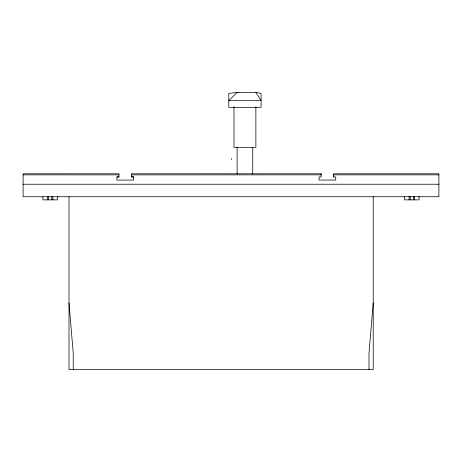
<?xml version="1.0" encoding="UTF-8"?>
<svg xmlns="http://www.w3.org/2000/svg" width="462" height="462" viewBox="0 0 462 462"><rect width="100%" height="100%" fill="white"/><g stroke="black" fill="none" stroke-linecap="round" stroke-linejoin="round"><path stroke-width="0.69" d="M131.479 176.934L133.564 176.934L131.479 176.946L131.479 173.804L321.142 173.804L321.142 174.844L131.479 174.867M321.142 173.804L321.142 176.934L319.057 176.929L319.057 180.059L335.73 180.059L335.73 176.929L333.645 176.929L333.645 174.85L438.9 174.85M373.221 302.939L368.999 352.974L368.999 369.652M133.564 176.934L133.558 180.076L116.886 180.076L116.892 176.934L118.977 176.934L118.977 173.804L23.1 173.804L23.1 196.731L438.9 196.731L438.9 173.804L333.645 173.804L333.645 176.934M118.971 176.946L116.886 176.946M237.11 92.348L228.777 100.681L261.082 100.681L255.867 92.348L237.11 92.348L228.777 93.451L228.777 107.334L261.082 107.334L261.082 93.451L255.867 92.348M23.1 174.85L118.971 174.867M23.1 184.228L438.9 184.228M69 302.939L73.221 352.974L73.221 369.652M419.098 196.333L419.098 199.861L404.51 199.861L404.51 196.333M414.512 196.333L414.512 199.861M413.369 196.333L413.369 199.861M410.244 196.333L410.244 199.861M409.095 196.333L409.095 199.861M373.221 196.731L373.221 369.652L69 369.652L69 196.731M255.867 106.653L255.867 147.326L233.986 147.326L233.986 106.653M252.743 147.326L252.743 174.018M237.11 147.326L237.11 174.018M231.381 158.593L231.381 159.661M57.49 196.731L57.49 199.861L42.902 199.861L42.902 196.731M52.905 196.731L52.905 199.861M51.756 196.731L51.756 199.861M48.631 196.731L48.631 199.861M47.488 196.731L47.488 199.861"/></g></svg>
